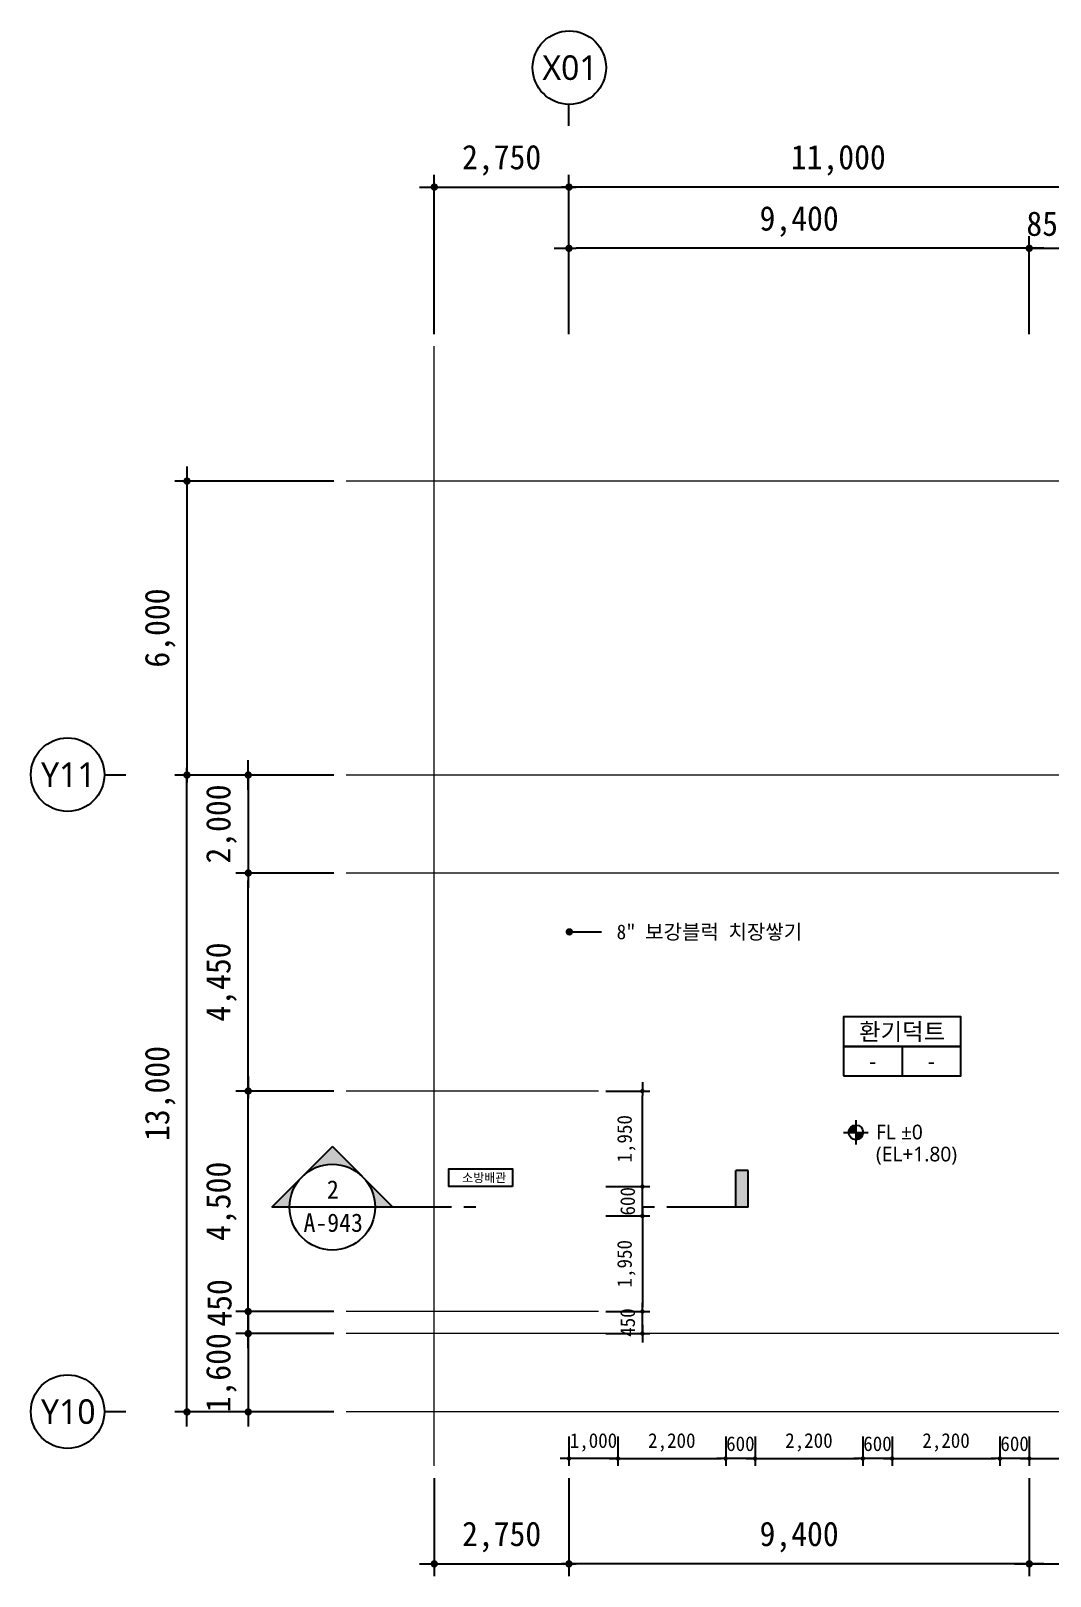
# Model space of a CAD drawing. Header units: inches. Extents: x 224105 to 519834, y 3350 to 70638.
# Drawn here: x 224105 to 244917, y 39100 to 70638 of the extents above; entities that cross this region are included whole.
import ezdxf
from ezdxf.enums import TextEntityAlignment as Align

# ---------------------------------------------------------------- set-up
doc = ezdxf.new("R2010")
doc.units = ezdxf.units.IN
doc.header["$MEASUREMENT"] = 0
doc.linetypes.add('CEN', pattern=[62, 60, -1, 0, -1])
doc.layers.get('0').update_dxf_attribs({"linetype": 'CONTINUOUS'})
for name, color, linetype, lineweight in [('A-AXIS-BUBL', 7, 'CONTINUOUS', 25), ('A-AXIS-LINE', 1, 'CEN', 15), ('A-DIMS', 7, 'CONTINUOUS', 25), ('A-MKXS-LEAD', 7, 'CONTINUOUS', 25), ('A-MKXS-MAK1', 3, 'CONTINUOUS', 25), ('A-MKXS-TEXT2', 7, 'CONTINUOUS', 25), ('A-MKXX-NAME', 3, 'CONTINUOUS', 25), ('A-MKXX-SYMB', 7, 'CONTINUOUS', 25), ('A-XXXX-SYMB', 7, 'CONTINUOUS', 25), ('A-XXXX-TXT2', 3, 'CONTINUOUS', 25)]:
    doc.layers.add(name, color=color, linetype=linetype, lineweight=lineweight)
doc.styles.add('HY울릉도L', font='H2GTRE.TTF')
doc.styles.add('돋움체', font='')
doc.styles.add('맑은고딕', font='malgun.ttf')
doc.styles.get('돋움체').set_extended_font_data('DotumChe')
doc.dimstyles.new('CDIM', dxfattribs={"dimtxt": 2, "dimasz": 0.6, "dimexe": 1, "dimexo": 1, "dimgap": 1, "dimtad": 1, "dimdec": 0, "dimrnd": 0.5, "dimzin": 0, "dimdsep": 32, "dimlunit": 6, "dimtxsty": 'HY울릉도L', "dimblk1": '_CIDOT', "dimblk2": '_CIDOT', "dimsah": 1, "dimcen": 4.5, "dimclrd": 2, "dimclre": 2, "dimclrt": 7, "dimadec": 0, "dimazin": 0, "dimtfac": 1, "dimtdec": 0, "dimtix": 1, "dimtmove": 2, "dimatfit": 1, "dimldrblk": '_CIDOT', "dimfxl": 1, "dimtolj": 1, "dimtzin": 0, "dimlwd": -1, "dimarcsym": 0})

# ---------------------------------------------------------------- blocks, each defined once
blk = doc.blocks.new('_CIDOT')
at = {"color": 0, "linetype": 'ByBlock'}
blk.add_line((2, 0), (-1, 0), dxfattribs=at)
at = {"color": 0, "linetype": 'ByBlock', "const_width": 0.5}
blk.add_lwpolyline([(-0.25, 0, 1), (0.25, 0, 1)], format="xyb", close=True, dxfattribs=at)
blk = doc.blocks.new('*D11')
at = {"layer": 'A-DIMS', "lineweight": -2, "transparency": 16777216}
for p, q in [((235092.2125285924, 41950.03612411079), (235092.2125285924, 41350.03612411075)), ((236092.2125285924, 41950.03612411011), (236092.2125285924, 41350.03612411075))]:
    blk.add_line(p, q, dxfattribs=at)
at = {"layer": 'A-DIMS', "transparency": 16777216}
for p, q in [((235002.2125285924, 41500.03612411075), (234912.2125285924, 41500.03612411075)), ((236092.2125285924, 41500.03612411075), (235092.2125285924, 41500.03612411075)), ((236182.2125285924, 41500.03612411075), (236272.2125285924, 41500.03612411075))]:
    blk.add_line(p, q, dxfattribs=at)
at = {"layer": 'A-DIMS', "transparency": 16777216, "xscale": 90, "yscale": 90, "zscale": 90}
blk.add_blockref('_CIDOT', (235092.2125285924, 41500.03612411075), dxfattribs=at)
at = {"layer": 'A-DIMS', "transparency": 16777216, "xscale": 90, "yscale": 90, "zscale": 90, "rotation": 180}
blk.add_blockref('_CIDOT', (236092.2125285924, 41500.03612411075), dxfattribs=at)
at = {"layer": 'A-DIMS', "color": 3, "transparency": 16777216, "insert": (235592.2125285924, 41828.59804155416), "char_height": 300, "attachment_point": 5, "style": '돋움체'}
blk.add_mtext('\\A1;1,000', dxfattribs=at)
blk = doc.blocks.new('*D12')
at = {"layer": 'A-DIMS', "lineweight": -2, "transparency": 16777216}
for p, q in [((236092.2125285924, 41950.03612411011), (236092.2125285924, 41350.03612411075)), ((238292.2125285924, 41950.03612411057), (238292.2125285924, 41350.03612411075))]:
    blk.add_line(p, q, dxfattribs=at)
at = {"layer": 'A-DIMS', "transparency": 16777216}
blk.add_line((236182.2125285924, 41500.03612411075), (238202.2125285924, 41500.03612411075), dxfattribs=at)
at = {"layer": 'A-DIMS', "transparency": 16777216, "xscale": 90, "yscale": 90, "zscale": 90, "rotation": 180}
blk.add_blockref('_CIDOT', (236092.2125285924, 41500.03612411075), dxfattribs=at)
at = {"layer": 'A-DIMS', "transparency": 16777216, "xscale": 90, "yscale": 90, "zscale": 90}
blk.add_blockref('_CIDOT', (238292.2125285924, 41500.03612411075), dxfattribs=at)
at = {"layer": 'A-DIMS', "color": 3, "transparency": 16777216, "insert": (237192.2125285924, 41828.59804155416), "char_height": 300, "attachment_point": 5, "style": '돋움체'}
blk.add_mtext('\\A1;2,200', dxfattribs=at)
blk = doc.blocks.new('*D13')
at = {"layer": 'A-DIMS', "lineweight": -2, "transparency": 16777216}
for p, q in [((238292.2125285924, 41950.03612411057), (238292.2125285924, 41350.03612411075)), ((238892.2125285924, 41950.03612411005), (238892.2125285924, 41350.03612411075))]:
    blk.add_line(p, q, dxfattribs=at)
at = {"layer": 'A-DIMS', "transparency": 16777216}
for p, q in [((238202.2125285924, 41500.03612411075), (238112.2125285924, 41500.03612411075)), ((238892.2125285924, 41500.03612411075), (238292.2125285924, 41500.03612411075)), ((238982.2125285924, 41500.03612411075), (239072.2125285924, 41500.03612411075))]:
    blk.add_line(p, q, dxfattribs=at)
at = {"layer": 'A-DIMS', "transparency": 16777216, "xscale": 90, "yscale": 90, "zscale": 90}
blk.add_blockref('_CIDOT', (238292.2125285924, 41500.03612411075), dxfattribs=at)
at = {"layer": 'A-DIMS', "transparency": 16777216, "xscale": 90, "yscale": 90, "zscale": 90, "rotation": 180}
blk.add_blockref('_CIDOT', (238892.2125285924, 41500.03612411075), dxfattribs=at)
at = {"layer": 'A-DIMS', "color": 3, "transparency": 16777216, "insert": (238592.2125285924, 41800.23585779916), "char_height": 300, "attachment_point": 5, "style": '돋움체'}
blk.add_mtext('\\A1;600', dxfattribs=at)
blk = doc.blocks.new('*D20')
at = {"layer": 'A-DIMS', "lineweight": -2, "transparency": 16777216}
for p, q in [((235842.2125285925, 46450.03612410766), (236742.2125285925, 46450.03612410766)), ((235842.2125285924, 44500.03612411673), (236742.2125285925, 44500.03612411673))]:
    blk.add_line(p, q, dxfattribs=at)
at = {"layer": 'A-DIMS', "transparency": 16777216}
blk.add_line((236592.2125285925, 46360.03612410766), (236592.2125285925, 44590.03612411673), dxfattribs=at)
at = {"layer": 'A-DIMS', "transparency": 16777216, "xscale": 90, "yscale": 90, "zscale": 90}
for p, rotation in [((236592.2125285925, 46450.03612410766), 90), ((236592.2125285925, 44500.03612411673), 270)]:
    blk.add_blockref('_CIDOT', p, dxfattribs=dict(at, rotation=rotation))
at = {"layer": 'A-DIMS', "color": 3, "transparency": 16777216, "insert": (236263.6506111491, 45475.03612411223), "char_height": 300, "attachment_point": 5, "rotation": 90, "style": '돋움체'}
blk.add_mtext('\\A1;1,950', dxfattribs=at)
blk = doc.blocks.new('*D21')
at = {"layer": 'A-DIMS', "lineweight": -2, "transparency": 16777216}
for p, q in [((235842.2125285925, 47050.03612410766), (236742.2125285925, 47050.03612410766)), ((235842.2125285925, 46450.03612410766), (236742.2125285925, 46450.03612410766))]:
    blk.add_line(p, q, dxfattribs=at)
at = {"layer": 'A-DIMS', "transparency": 16777216}
for p, q in [((236592.2125285925, 47140.03612410766), (236592.2125285925, 47230.03612410766)), ((236592.2125285925, 46450.03612410766), (236592.2125285925, 47050.03612410766)), ((236592.2125285925, 46360.03612410766), (236592.2125285925, 46270.03612410766))]:
    blk.add_line(p, q, dxfattribs=at)
at = {"layer": 'A-DIMS', "transparency": 16777216, "xscale": 90, "yscale": 90, "zscale": 90}
for p, rotation in [((236592.2125285925, 47050.03612410766), 270), ((236592.2125285925, 46450.03612410766), 90)]:
    blk.add_blockref('_CIDOT', p, dxfattribs=dict(at, rotation=rotation))
at = {"layer": 'A-DIMS', "color": 3, "transparency": 16777216, "insert": (236292.0127949041, 46750.0361241077), "char_height": 300, "attachment_point": 5, "rotation": 90, "style": '돋움체'}
blk.add_mtext('\\A1;600', dxfattribs=at)
blk = doc.blocks.new('*D23')
at = {"layer": 'A-DIMS', "lineweight": -2, "transparency": 16777216}
for p, q in [((235842.212528592, 49000.03612411067), (236742.2125285925, 49000.03612411067)), ((235842.212528592, 47050.03612410766), (236742.2125285925, 47050.03612410766))]:
    blk.add_line(p, q, dxfattribs=at)
at = {"layer": 'A-DIMS', "transparency": 16777216}
blk.add_line((236592.2125285925, 47140.03612410766), (236592.2125285925, 48910.03612411067), dxfattribs=at)
at = {"layer": 'A-DIMS', "transparency": 16777216, "xscale": 90, "yscale": 90, "zscale": 90}
for p, rotation in [((236592.2125285925, 49000.03612411067), 90), ((236592.2125285925, 47050.03612410766), 270)]:
    blk.add_blockref('_CIDOT', p, dxfattribs=dict(at, rotation=rotation))
at = {"layer": 'A-DIMS', "color": 3, "transparency": 16777216, "insert": (236263.6506111491, 48025.0361241092), "char_height": 300, "attachment_point": 5, "rotation": 90, "style": '돋움체'}
blk.add_mtext('\\A1;1,950', dxfattribs=at)
blk = doc.blocks.new('*D24')
at = {"layer": 'A-DIMS', "lineweight": -2, "transparency": 16777216}
for p, q in [((235842.2125285924, 44500.03612411673), (236742.2125285925, 44500.03612411673)), ((235842.2125285924, 44050.03612411008), (236742.2125285925, 44050.03612411008))]:
    blk.add_line(p, q, dxfattribs=at)
at = {"layer": 'A-DIMS', "transparency": 16777216}
for p, q in [((236592.2125285925, 44590.03612411673), (236592.2125285925, 44680.03612411673)), ((236592.2125285925, 44050.03612411008), (236592.2125285925, 44500.03612411673)), ((236592.2125285925, 43960.03612411008), (236592.2125285925, 43870.03612411008))]:
    blk.add_line(p, q, dxfattribs=at)
at = {"layer": 'A-DIMS', "transparency": 16777216, "xscale": 90, "yscale": 90, "zscale": 90}
for p, rotation in [((236592.2125285925, 44500.03612411673), 270), ((236592.2125285925, 44050.03612411008), 90)]:
    blk.add_blockref('_CIDOT', p, dxfattribs=dict(at, rotation=rotation))
at = {"layer": 'A-DIMS', "color": 3, "transparency": 16777216, "insert": (236292.0127949041, 44275.03612411344), "char_height": 300, "attachment_point": 5, "rotation": 90, "style": '돋움체'}
blk.add_mtext('\\A1;450', dxfattribs=at)
blk = doc.blocks.new('*D25')
at = {"layer": 'A-DIMS', "lineweight": -2, "transparency": 16777216}
for p, q in [((235092.2125285924, 64450.03612411051), (235092.2125285924, 67700.03612411053)), ((246092.2125285924, 64450.03612411045), (246092.2125285924, 67700.03612411053))]:
    blk.add_line(p, q, dxfattribs=at)
at = {"layer": 'A-DIMS', "transparency": 16777216}
blk.add_line((245942.2125285924, 67450.03612411053), (235242.2125285924, 67450.03612411053), dxfattribs=at)
at = {"layer": 'A-DIMS', "transparency": 16777216, "xscale": 150, "yscale": 150, "zscale": 150, "rotation": 180}
blk.add_blockref('_CIDOT', (235092.2125285924, 67450.03612411053), dxfattribs=at)
at = {"layer": 'A-DIMS', "transparency": 16777216, "xscale": 150, "yscale": 150, "zscale": 150}
blk.add_blockref('_CIDOT', (246092.2125285924, 67450.03612411053), dxfattribs=at)
at = {"layer": 'A-DIMS', "color": 3, "transparency": 16777216, "insert": (240592.2125285924, 67997.63931984954), "char_height": 500, "attachment_point": 5, "style": '돋움체'}
blk.add_mtext('\\A1;11,000', dxfattribs=at)
blk = doc.blocks.new('*D28')
at = {"layer": 'A-DIMS', "lineweight": -2, "transparency": 16777216}
for p, q in [((230292.2125285924, 55450.03612411067), (227042.2125285924, 55450.03612411067)), ((230292.2125285924, 42450.03612411008), (227042.2125285924, 42450.03612411008))]:
    blk.add_line(p, q, dxfattribs=at)
at = {"layer": 'A-DIMS', "transparency": 16777216}
blk.add_line((227292.2125285924, 42600.03612411008), (227292.2125285924, 55300.03612411067), dxfattribs=at)
at = {"layer": 'A-DIMS', "transparency": 16777216, "xscale": 150, "yscale": 150, "zscale": 150}
for p, rotation in [((227292.2125285924, 55450.03612411067), 90), ((227292.2125285924, 42450.03612411008), 270)]:
    blk.add_blockref('_CIDOT', p, dxfattribs=dict(at, rotation=rotation))
at = {"layer": 'A-DIMS', "color": 3, "transparency": 16777216, "insert": (226744.6093328534, 48950.03612411041), "char_height": 500, "attachment_point": 5, "rotation": 90, "style": '돋움체'}
blk.add_mtext('\\A1;13,000', dxfattribs=at)
blk = doc.blocks.new('*D29')
at = {"layer": 'A-DIMS', "lineweight": -2, "transparency": 16777216}
for p, q in [((230292.2125285924, 61450.03612411087), (227042.2125285924, 61450.03612411087)), ((230292.2125285924, 55450.03612411067), (227042.2125285924, 55450.03612411067))]:
    blk.add_line(p, q, dxfattribs=at)
at = {"layer": 'A-DIMS', "transparency": 16777216}
blk.add_line((227292.2125285924, 61300.03612411087), (227292.2125285924, 55600.03612411067), dxfattribs=at)
at = {"layer": 'A-DIMS', "transparency": 16777216, "xscale": 150, "yscale": 150, "zscale": 150}
for p, rotation in [((227292.2125285924, 61450.03612411087), 90), ((227292.2125285924, 55450.03612411067), 270)]:
    blk.add_blockref('_CIDOT', p, dxfattribs=dict(at, rotation=rotation))
at = {"layer": 'A-DIMS', "color": 3, "transparency": 16777216, "insert": (226744.6093328534, 58450.0361241108), "char_height": 500, "attachment_point": 5, "rotation": 90, "style": '돋움체'}
blk.add_mtext('\\A1;6,000', dxfattribs=at)
blk = doc.blocks.new('*D30')
at = {"layer": 'A-DIMS', "transparency": 16777216}
for p, q in [((228542.2125285924, 44200.03612411008), (228542.2125285924, 44350.03612411008)), ((228542.2125285924, 44050.03612411008), (228542.2125285924, 42450.03612411008)), ((228542.2125285924, 42300.03612411008), (228542.2125285924, 42150.03612411008))]:
    blk.add_line(p, q, dxfattribs=at)
at = {"layer": 'A-DIMS', "lineweight": -2, "transparency": 16777216}
for p, q in [((230292.2125285924, 44050.03612411008), (228292.2125285924, 44050.03612411008)), ((230292.2125285924, 42450.03612411008), (228292.2125285924, 42450.03612411008))]:
    blk.add_line(p, q, dxfattribs=at)
at = {"layer": 'A-DIMS', "transparency": 16777216, "xscale": 150, "yscale": 150, "zscale": 150}
for p, rotation in [((228542.2125285924, 44050.03612411008), 270), ((228542.2125285924, 42450.03612411008), 90)]:
    blk.add_blockref('_CIDOT', p, dxfattribs=dict(at, rotation=rotation))
at = {"layer": 'A-DIMS', "color": 3, "transparency": 16777216, "insert": (227994.6093328534, 43250.03612411012), "char_height": 500, "attachment_point": 5, "rotation": 90, "style": '돋움체'}
blk.add_mtext('\\A1;1,600', dxfattribs=at)
blk = doc.blocks.new('*D35')
at = {"layer": 'A-DIMS', "lineweight": -2, "transparency": 16777216}
for p, q in [((235092.2125285924, 41100.03612411041), (235092.2125285924, 39100.03612411042)), ((244492.2125285924, 41100.03612411041), (244492.2125285924, 39100.03612411042))]:
    blk.add_line(p, q, dxfattribs=at)
at = {"layer": 'A-DIMS', "transparency": 16777216}
blk.add_line((244342.2125285924, 39350.03612411042), (235242.2125285924, 39350.03612411042), dxfattribs=at)
at = {"layer": 'A-DIMS', "transparency": 16777216, "xscale": 150, "yscale": 150, "zscale": 150, "rotation": 180}
blk.add_blockref('_CIDOT', (235092.2125285924, 39350.03612411042), dxfattribs=at)
at = {"layer": 'A-DIMS', "transparency": 16777216, "xscale": 150, "yscale": 150, "zscale": 150}
blk.add_blockref('_CIDOT', (244492.2125285924, 39350.03612411042), dxfattribs=at)
at = {"layer": 'A-DIMS', "color": 3, "transparency": 16777216, "insert": (239792.2125285924, 39897.63931984943), "char_height": 500, "attachment_point": 5, "style": '돋움체'}
blk.add_mtext('\\A1;9,400', dxfattribs=at)
blk = doc.blocks.new('*D36')
at = {"layer": 'A-DIMS', "lineweight": -2, "transparency": 16777216}
for p, q in [((244492.2125285924, 41100.03612411041), (244492.2125285924, 39100.03612411042)), ((248642.2125285924, 41100.03612411041), (248642.2125285924, 39100.03612411042))]:
    blk.add_line(p, q, dxfattribs=at)
at = {"layer": 'A-DIMS', "transparency": 16777216}
blk.add_line((244642.2125285924, 39350.03612411042), (248492.2125285924, 39350.03612411042), dxfattribs=at)
at = {"layer": 'A-DIMS', "transparency": 16777216, "xscale": 150, "yscale": 150, "zscale": 150, "rotation": 180}
blk.add_blockref('_CIDOT', (244492.2125285924, 39350.03612411042), dxfattribs=at)
at = {"layer": 'A-DIMS', "transparency": 16777216, "xscale": 150, "yscale": 150, "zscale": 150}
blk.add_blockref('_CIDOT', (248642.2125285924, 39350.03612411042), dxfattribs=at)
at = {"layer": 'A-DIMS', "color": 3, "transparency": 16777216, "insert": (246567.2125285924, 39897.63931984943), "char_height": 500, "attachment_point": 5, "style": '돋움체'}
blk.add_mtext('\\A1;4,150', dxfattribs=at)
blk = doc.blocks.new('*D38')
at = {"layer": 'A-DIMS', "lineweight": -2, "transparency": 16777216}
for p, q in [((232342.2125285695, 41100.03612411041), (232342.2125285695, 39100.03612411042)), ((235092.2125285924, 41100.03612411041), (235092.2125285924, 39100.03612411042))]:
    blk.add_line(p, q, dxfattribs=at)
at = {"layer": 'A-DIMS', "transparency": 16777216}
blk.add_line((232492.2125285695, 39350.03612411042), (234942.2125285924, 39350.03612411042), dxfattribs=at)
at = {"layer": 'A-DIMS', "transparency": 16777216, "xscale": 150, "yscale": 150, "zscale": 150, "rotation": 180}
blk.add_blockref('_CIDOT', (232342.2125285695, 39350.03612411042), dxfattribs=at)
at = {"layer": 'A-DIMS', "transparency": 16777216, "xscale": 150, "yscale": 150, "zscale": 150}
blk.add_blockref('_CIDOT', (235092.2125285924, 39350.03612411042), dxfattribs=at)
at = {"layer": 'A-DIMS', "color": 3, "transparency": 16777216, "insert": (233717.2125285809, 39897.63931984943), "char_height": 500, "attachment_point": 5, "style": '돋움체'}
blk.add_mtext('\\A1;2,750', dxfattribs=at)
blk = doc.blocks.new('*D39')
at = {"layer": 'A-DIMS', "transparency": 16777216}
for p, q in [((228542.2125285924, 44650.03612411673), (228542.2125285924, 44800.03612411673)), ((228542.2125285924, 44500.03612411673), (228542.2125285924, 44050.03612411008)), ((228542.2125285924, 43900.03612411008), (228542.2125285924, 43750.03612411008))]:
    blk.add_line(p, q, dxfattribs=at)
at = {"layer": 'A-DIMS', "lineweight": -2, "transparency": 16777216}
for p, q in [((230292.2125285924, 44500.03612411673), (228292.2125285924, 44500.03612411673)), ((230292.2125285924, 44050.03612411008), (228292.2125285924, 44050.03612411008))]:
    blk.add_line(p, q, dxfattribs=at)
at = {"layer": 'A-DIMS', "transparency": 16777216, "xscale": 150, "yscale": 150, "zscale": 150}
for p, rotation in [((228542.2125285924, 44500.03612411673), 270), ((228542.2125285924, 44050.03612411008), 90)]:
    blk.add_blockref('_CIDOT', p, dxfattribs=dict(at, rotation=rotation))
at = {"layer": 'A-DIMS', "color": 3, "transparency": 16777216, "insert": (227955.3275459104, 44675.03612411344), "char_height": 500, "attachment_point": 5, "rotation": 90, "style": '돋움체'}
blk.add_mtext('\\A1;450', dxfattribs=at)
blk = doc.blocks.new('*D40')
at = {"layer": 'A-DIMS', "lineweight": -2, "transparency": 16777216}
for p, q in [((230292.2125285924, 53450.03612411067), (228292.2125285924, 53450.03612411067)), ((230292.2125285924, 49000.03612411067), (228292.2125285924, 49000.03612411067))]:
    blk.add_line(p, q, dxfattribs=at)
at = {"layer": 'A-DIMS', "transparency": 16777216}
blk.add_line((228542.2125285924, 49150.03612411067), (228542.2125285924, 53300.03612411067), dxfattribs=at)
at = {"layer": 'A-DIMS', "transparency": 16777216, "xscale": 150, "yscale": 150, "zscale": 150}
for p, rotation in [((228542.2125285924, 53450.03612411067), 90), ((228542.2125285924, 49000.03612411067), 270)]:
    blk.add_blockref('_CIDOT', p, dxfattribs=dict(at, rotation=rotation))
at = {"layer": 'A-DIMS', "color": 3, "transparency": 16777216, "insert": (227994.6093328534, 51225.03612411071), "char_height": 500, "attachment_point": 5, "rotation": 90, "style": '돋움체'}
blk.add_mtext('\\A1;4,450', dxfattribs=at)
blk = doc.blocks.new('*D41')
at = {"layer": 'A-DIMS', "lineweight": -2, "transparency": 16777216}
for p, q in [((232342.2125285695, 64450.03612411051), (232342.2125285695, 67700.03612411053)), ((235092.2125285924, 64450.03612411051), (235092.2125285924, 67700.03612411053))]:
    blk.add_line(p, q, dxfattribs=at)
at = {"layer": 'A-DIMS', "transparency": 16777216}
blk.add_line((232492.2125285695, 67450.03612411053), (234942.2125285924, 67450.03612411053), dxfattribs=at)
at = {"layer": 'A-DIMS', "transparency": 16777216, "xscale": 150, "yscale": 150, "zscale": 150, "rotation": 180}
blk.add_blockref('_CIDOT', (232342.2125285695, 67450.03612411053), dxfattribs=at)
at = {"layer": 'A-DIMS', "transparency": 16777216, "xscale": 150, "yscale": 150, "zscale": 150}
blk.add_blockref('_CIDOT', (235092.2125285924, 67450.03612411053), dxfattribs=at)
at = {"layer": 'A-DIMS', "color": 3, "transparency": 16777216, "insert": (233717.2125285809, 67997.63931984954), "char_height": 500, "attachment_point": 5, "style": '돋움체'}
blk.add_mtext('\\A1;2,750', dxfattribs=at)
blk = doc.blocks.new('*D42')
at = {"layer": 'A-DIMS', "lineweight": -2, "transparency": 16777216}
for p, q in [((235092.2125285924, 64450.03612411051), (235092.2125285924, 66450.03612411054)), ((244492.2125285924, 64450.0361241105), (244492.2125285924, 66450.03612411054))]:
    blk.add_line(p, q, dxfattribs=at)
at = {"layer": 'A-DIMS', "transparency": 16777216}
blk.add_line((244342.2125285924, 66200.03612411054), (235242.2125285924, 66200.03612411054), dxfattribs=at)
at = {"layer": 'A-DIMS', "transparency": 16777216, "xscale": 150, "yscale": 150, "zscale": 150, "rotation": 180}
blk.add_blockref('_CIDOT', (235092.2125285924, 66200.03612411054), dxfattribs=at)
at = {"layer": 'A-DIMS', "transparency": 16777216, "xscale": 150, "yscale": 150, "zscale": 150}
blk.add_blockref('_CIDOT', (244492.2125285924, 66200.03612411054), dxfattribs=at)
at = {"layer": 'A-DIMS', "color": 3, "transparency": 16777216, "insert": (239792.2125285924, 66747.63931984955), "char_height": 500, "attachment_point": 5, "style": '돋움체'}
blk.add_mtext('\\A1;9,400', dxfattribs=at)
blk = doc.blocks.new('*D43')
at = {"layer": 'A-DIMS', "lineweight": -2, "transparency": 16777216}
for p, q in [((244492.2125285924, 64450.0361241105), (244492.2125285924, 66450.03612411054)), ((245342.2125285924, 64450.03612411045), (245342.2125285924, 66450.03612411054))]:
    blk.add_line(p, q, dxfattribs=at)
at = {"layer": 'A-DIMS', "transparency": 16777216}
for p, q in [((244342.2125285924, 66200.03612411054), (244192.2125285924, 66200.03612411054)), ((244492.2125285924, 66200.03612411054), (245342.2125285924, 66200.03612411054)), ((245492.2125285924, 66200.03612411054), (245642.2125285924, 66200.03612411054))]:
    blk.add_line(p, q, dxfattribs=at)
at = {"layer": 'A-DIMS', "transparency": 16777216, "xscale": 150, "yscale": 150, "zscale": 150}
blk.add_blockref('_CIDOT', (244492.2125285924, 66200.03612411054), dxfattribs=at)
at = {"layer": 'A-DIMS', "transparency": 16777216, "xscale": 150, "yscale": 150, "zscale": 150, "rotation": 180}
blk.add_blockref('_CIDOT', (245342.2125285924, 66200.03612411054), dxfattribs=at)
at = {"layer": 'A-DIMS', "color": 3, "transparency": 16777216, "insert": (244917.2125285924, 66700.36901359123), "char_height": 500, "attachment_point": 5, "style": '돋움체'}
blk.add_mtext('\\A1;850', dxfattribs=at)
blk = doc.blocks.new('*D74')
at = {"layer": 'A-DIMS', "lineweight": -2, "transparency": 16777216}
for p, q in [((230292.2125285924, 49000.03612411067), (228292.2125285924, 49000.03612411067)), ((230292.2125285924, 44500.03612411673), (228292.2125285924, 44500.03612411673))]:
    blk.add_line(p, q, dxfattribs=at)
at = {"layer": 'A-DIMS', "transparency": 16777216}
blk.add_line((228542.2125285924, 44650.03612411673), (228542.2125285924, 48850.03612411067), dxfattribs=at)
at = {"layer": 'A-DIMS', "transparency": 16777216, "xscale": 150, "yscale": 150, "zscale": 150}
for p, rotation in [((228542.2125285924, 49000.03612411067), 90), ((228542.2125285924, 44500.03612411673), 270)]:
    blk.add_blockref('_CIDOT', p, dxfattribs=dict(at, rotation=rotation))
at = {"layer": 'A-DIMS', "color": 3, "transparency": 16777216, "insert": (227994.6093328534, 46750.03612411374), "char_height": 500, "attachment_point": 5, "rotation": 90, "style": '돋움체'}
blk.add_mtext('\\A1;4,500', dxfattribs=at)
blk = doc.blocks.new('*D77')
at = {"layer": 'A-DIMS', "transparency": 16777216}
for p, q in [((228542.2125285924, 55600.03612411067), (228542.2125285924, 55750.03612411067)), ((228542.2125285924, 55450.03612411067), (228542.2125285924, 53450.03612411067)), ((228542.2125285924, 53300.03612411067), (228542.2125285924, 53150.03612411067))]:
    blk.add_line(p, q, dxfattribs=at)
at = {"layer": 'A-DIMS', "lineweight": -2, "transparency": 16777216}
for p, q in [((230292.2125285924, 55450.03612411067), (228292.2125285924, 55450.03612411067)), ((230292.2125285924, 53450.03612411067), (228292.2125285924, 53450.03612411067))]:
    blk.add_line(p, q, dxfattribs=at)
at = {"layer": 'A-DIMS', "transparency": 16777216, "xscale": 150, "yscale": 150, "zscale": 150}
for p, rotation in [((228542.2125285924, 55450.03612411067), 270), ((228542.2125285924, 53450.03612411067), 90)]:
    blk.add_blockref('_CIDOT', p, dxfattribs=dict(at, rotation=rotation))
at = {"layer": 'A-DIMS', "color": 3, "transparency": 16777216, "insert": (227994.6093328534, 54450.03612411071), "char_height": 500, "attachment_point": 5, "rotation": 90, "style": '돋움체'}
blk.add_mtext('\\A1;2,000', dxfattribs=at)
blk = doc.blocks.new('*D155')
at = {"layer": 'A-DIMS', "lineweight": -2, "transparency": 16777216}
for p, q in [((238892.2125285924, 41950.03612410945), (238892.2125285924, 41350.03612411009)), ((241092.2125285924, 41950.03612410992), (241092.2125285924, 41350.03612411009))]:
    blk.add_line(p, q, dxfattribs=at)
at = {"layer": 'A-DIMS', "transparency": 16777216}
blk.add_line((238982.2125285924, 41500.03612411009), (241002.2125285924, 41500.03612411009), dxfattribs=at)
at = {"layer": 'A-DIMS', "transparency": 16777216, "xscale": 90, "yscale": 90, "zscale": 90, "rotation": 180}
blk.add_blockref('_CIDOT', (238892.2125285924, 41500.03612411009), dxfattribs=at)
at = {"layer": 'A-DIMS', "transparency": 16777216, "xscale": 90, "yscale": 90, "zscale": 90}
blk.add_blockref('_CIDOT', (241092.2125285924, 41500.03612411009), dxfattribs=at)
at = {"layer": 'A-DIMS', "color": 3, "transparency": 16777216, "insert": (239992.2125285924, 41828.5980415535), "char_height": 300, "attachment_point": 5, "style": '돋움체'}
blk.add_mtext('\\A1;2,200', dxfattribs=at)
blk = doc.blocks.new('*D156')
at = {"layer": 'A-DIMS', "lineweight": -2, "transparency": 16777216}
for p, q in [((241092.2125285924, 41950.03612410992), (241092.2125285924, 41350.03612411009)), ((241692.2125285924, 41950.03612410939), (241692.2125285924, 41350.03612411009))]:
    blk.add_line(p, q, dxfattribs=at)
at = {"layer": 'A-DIMS', "transparency": 16777216}
for p, q in [((241002.2125285924, 41500.03612411009), (240912.2125285924, 41500.03612411009)), ((241692.2125285924, 41500.03612411009), (241092.2125285924, 41500.03612411009)), ((241782.2125285924, 41500.03612411009), (241872.2125285924, 41500.03612411009))]:
    blk.add_line(p, q, dxfattribs=at)
at = {"layer": 'A-DIMS', "transparency": 16777216, "xscale": 90, "yscale": 90, "zscale": 90}
blk.add_blockref('_CIDOT', (241092.2125285924, 41500.03612411009), dxfattribs=at)
at = {"layer": 'A-DIMS', "transparency": 16777216, "xscale": 90, "yscale": 90, "zscale": 90, "rotation": 180}
blk.add_blockref('_CIDOT', (241692.2125285924, 41500.03612411009), dxfattribs=at)
at = {"layer": 'A-DIMS', "color": 3, "transparency": 16777216, "insert": (241392.2125285924, 41800.23585779851), "char_height": 300, "attachment_point": 5, "style": '돋움체'}
blk.add_mtext('\\A1;600', dxfattribs=at)
blk = doc.blocks.new('*D157')
at = {"layer": 'A-DIMS', "lineweight": -2, "transparency": 16777216}
for p, q in [((241692.2125285924, 41950.03612411011), (241692.2125285924, 41350.03612411075)), ((243892.2125285924, 41950.03612411057), (243892.2125285924, 41350.03612411075))]:
    blk.add_line(p, q, dxfattribs=at)
at = {"layer": 'A-DIMS', "transparency": 16777216}
blk.add_line((241782.2125285924, 41500.03612411075), (243802.2125285924, 41500.03612411075), dxfattribs=at)
at = {"layer": 'A-DIMS', "transparency": 16777216, "xscale": 90, "yscale": 90, "zscale": 90, "rotation": 180}
blk.add_blockref('_CIDOT', (241692.2125285924, 41500.03612411075), dxfattribs=at)
at = {"layer": 'A-DIMS', "transparency": 16777216, "xscale": 90, "yscale": 90, "zscale": 90}
blk.add_blockref('_CIDOT', (243892.2125285924, 41500.03612411075), dxfattribs=at)
at = {"layer": 'A-DIMS', "color": 3, "transparency": 16777216, "insert": (242792.2125285924, 41828.59804155416), "char_height": 300, "attachment_point": 5, "style": '돋움체'}
blk.add_mtext('\\A1;2,200', dxfattribs=at)
blk = doc.blocks.new('*D158')
at = {"layer": 'A-DIMS', "lineweight": -2, "transparency": 16777216}
for p, q in [((243892.2125285924, 41950.03612411057), (243892.2125285924, 41350.03612411075)), ((244492.2125285924, 41950.03612411005), (244492.2125285924, 41350.03612411075))]:
    blk.add_line(p, q, dxfattribs=at)
at = {"layer": 'A-DIMS', "transparency": 16777216}
for p, q in [((243802.2125285924, 41500.03612411075), (243712.2125285924, 41500.03612411075)), ((244492.2125285924, 41500.03612411075), (243892.2125285924, 41500.03612411075)), ((244582.2125285924, 41500.03612411075), (244672.2125285924, 41500.03612411075))]:
    blk.add_line(p, q, dxfattribs=at)
at = {"layer": 'A-DIMS', "transparency": 16777216, "xscale": 90, "yscale": 90, "zscale": 90}
blk.add_blockref('_CIDOT', (243892.2125285924, 41500.03612411075), dxfattribs=at)
at = {"layer": 'A-DIMS', "transparency": 16777216, "xscale": 90, "yscale": 90, "zscale": 90, "rotation": 180}
blk.add_blockref('_CIDOT', (244492.2125285924, 41500.03612411075), dxfattribs=at)
at = {"layer": 'A-DIMS', "color": 3, "transparency": 16777216, "insert": (244192.2125285924, 41800.23585779916), "char_height": 300, "attachment_point": 5, "style": '돋움체'}
blk.add_mtext('\\A1;600', dxfattribs=at)
blk = doc.blocks.new('*D159')
at = {"layer": 'A-DIMS', "lineweight": -2, "transparency": 16777216}
for p, q in [((244492.2125285924, 41950.03612411011), (244492.2125285924, 41350.03612411075)), ((246692.2125285924, 41950.03612411057), (246692.2125285924, 41350.03612411075))]:
    blk.add_line(p, q, dxfattribs=at)
at = {"layer": 'A-DIMS', "transparency": 16777216}
blk.add_line((244582.2125285924, 41500.03612411075), (246602.2125285924, 41500.03612411075), dxfattribs=at)
at = {"layer": 'A-DIMS', "transparency": 16777216, "xscale": 90, "yscale": 90, "zscale": 90, "rotation": 180}
blk.add_blockref('_CIDOT', (244492.2125285924, 41500.03612411075), dxfattribs=at)
at = {"layer": 'A-DIMS', "transparency": 16777216, "xscale": 90, "yscale": 90, "zscale": 90}
blk.add_blockref('_CIDOT', (246692.2125285924, 41500.03612411075), dxfattribs=at)
at = {"layer": 'A-DIMS', "color": 3, "transparency": 16777216, "insert": (245592.2125285924, 41828.59804155416), "char_height": 300, "attachment_point": 5, "style": '돋움체'}
blk.add_mtext('\\A1;2,200', dxfattribs=at)

msp = doc.modelspace()

# ---------------------------------------------------------------- hatches: boundary and pattern name
at = {"layer": 'A-MKXS-MAK1'}
h = msp.add_hatch(color=256, dxfattribs=at)
h.paths.add_polyline_path([(230260.3594200271, 47867.47300586884), (230879.0778608612, 47248.75456498825, 0.414213562373194), (229641.6409791466, 47248.75456498825)])
h.paths.add_polyline_path([(230879.0778608612, 47248.75456498825), (231497.796301694, 46630.03612410766), (231135.3594303238, 46630.03612410766, 0.1989123673798277)])
h.paths.add_polyline_path([(229641.6409791466, 47248.75456498825, 0.1989123673796585), (229385.359409684, 46630.03612410766), (229022.9225382672, 46630.03612410766)])
msp.add_hatch(color=256, dxfattribs=at).paths.add_polyline_path([(238499.6913254797, 47380.03613297408), (238749.6913284344, 47380.03613297408), (238749.6913284344, 46630.03612410766), (238499.6913254797, 46630.03612410766)])
at = {"layer": 'A-XXXX-SYMB'}
h = msp.add_hatch(color=256, dxfattribs=at)
h.paths.add_polyline_path([(240950.9944992303, 48306.89912473354, 0.4142135623730951), (240800.9944977302, 48156.89912323347), (240950.9944992303, 48156.89912323347)])
h.paths.add_polyline_path([(241100.9945007675, 48156.89912323347), (240950.9944992303, 48156.89912323347), (240950.9944992303, 48006.89912173352, 0.4142135623730951)])

# ---------------------------------------------------------------- linework, layer by layer
at = {"layer": 'A-AXIS-BUBL', "ltscale": 0.2}
for p, q in [((235092.2125285924, 68700.03612411053), (235092.2125285924, 69137.57214338168)), ((226042.2125285924, 55450.03612411071), (225604.6765093213, 55450.03612411071)), ((226042.2125285924, 42450.03612411008), (225604.6765093213, 42450.03612411008))]:
    msp.add_line(p, q, dxfattribs=at)
for centre in [(235099.5624299398, 69887.5361359855), (224854.7125167174, 55457.38602545816), (224854.7125167174, 42457.38602545755)]:
    msp.add_circle(centre, 750.000007500077, dxfattribs=at)
at = {"layer": 'A-AXIS-LINE'}
for p, q in [((232342.2125285695, 41350.03612411041), (232342.2125285695, 64200.03612411053)), ((265992.2125285924, 61450.03612411087), (230542.2125285924, 61450.03612411087)), ((265992.2125285924, 55450.03612411067), (230542.2125285924, 55450.03612411067)), ((265992.2125285924, 53450.03612411067), (230542.2125285924, 53450.03612411067)), ((235692.2125285924, 49000.03612411067), (230542.2125285924, 49000.03612411067)), ((235692.2125285924, 44500.03612411673), (230542.2125285924, 44500.03612411673)), ((265992.2125285924, 44050.03612411008), (230542.2125285924, 44050.03612411008)), ((265992.2125285924, 42450.03612411008), (230542.2125285924, 42450.03612411008))]:
    msp.add_line(p, q, dxfattribs=at)
at = {"layer": 'A-MKXS-LEAD'}
msp.add_line((235099.9900387223, 52249.46609249667), (235754.439303202, 52249.46609249667), dxfattribs=at)
at = {"layer": 'A-MKXS-LEAD', "const_width": 75.00000075001861}
msp.add_lwpolyline([(235062.4900383475, 52249.46609249667, -1), (235137.4900390974, 52249.46609249667, -1)], format="xyb", close=True, dxfattribs=at)
at = {"layer": 'A-MKXS-MAK1'}
for p, q in [((229022.9225382672, 46630.03612410766), (230260.3594200271, 47867.47300586884)), ((231497.796301694, 46630.03612410766), (230260.3594200271, 47867.47300586884)), ((238749.6913284344, 47380.03613297408), (238499.6913254797, 47380.03613297408)), ((238499.6913254797, 46630.03612410766), (238499.6913254797, 47380.03613297408)), ((238749.6913284344, 46630.03612410766), (238749.6913284344, 47380.03613297408)), ((229385.3594096837, 46630.03612410766), (229022.9225382672, 46630.03612410766)), ((231135.3594303706, 46630.03612410766), (229385.3594096836, 46630.03612410766)), ((232692.2125285695, 46630.03612410766), (231135.3594303706, 46630.03612410766)), ((233192.2125344801, 46630.03612410766), (232942.2125315254, 46630.03612410766)), ((236842.2125315483, 46630.03612410766), (236592.2125285925, 46630.03612410766)), ((238749.6913284344, 46630.03612410766), (237092.2125345496, 46630.03612410766))]:
    msp.add_line(p, q, dxfattribs=at)
msp.add_circle((230260.3594200271, 46630.03612410766), 875.0000103434827, dxfattribs=at)
at = {"layer": 'A-MKXX-SYMB'}
msp.add_line((241895.9958202548, 49911.51612625086), (241895.9958202548, 49311.5161201392), dxfattribs=at)
for points in [[(240695.9958152585, 49911.51612625086), (243095.9958392582, 49911.51612625086), (243095.9958392582, 50511.51613239983), (240695.9958152585, 50511.51613239983)], [(240695.9958152585, 49311.5161201392), (243095.9958392582, 49311.5161201392), (243095.9958392582, 49911.51612625086), (240695.9958152585, 49911.51612625086)], [(233942.21252859, 47050.03612410766), (232642.2125285695, 47050.03612410766), (232642.2125285695, 47410.03612779704), (233942.21252859, 47410.03612779704)]]:
    msp.add_lwpolyline(points, close=True, dxfattribs=at)
at = {"layer": 'A-XXXX-SYMB'}
for p, q in [((240950.9944992303, 48406.89912573349), (240950.9944992303, 47906.89912073351)), ((240700.9944967302, 48156.89912323347), (241200.9945017675, 48156.89912323347))]:
    msp.add_line(p, q, dxfattribs=at)
msp.add_circle((240950.9944992303, 48156.89912323347), 150.0000015000372, dxfattribs=at)

# ---------------------------------------------------------------- texts
at = {"layer": 'A-MKXS-TEXT2', "style": '돋움체'}
for s, p in [('2', (230270.8320867163, 46990.66692843373)), ('A-943', (230278.0591141713, 46310.74932895924))]:
    msp.add_text(s, height=375.0000044329212, dxfattribs=at).set_placement(p, align=Align.MIDDLE)
at = {"layer": 'A-MKXX-NAME', "style": '맑은고딕'}
for s, p in [('환기덕트', (241895.9958202548, 50211.51612925082)), ('-', (241292.191469818, 49611.51612317639)), ('-', (242492.191481855, 49611.51612317639))]:
    msp.add_text(s, height=350.0000034999644, dxfattribs=at).set_placement(p, align=Align.MIDDLE_CENTER)
at = {"layer": 'A-XXXX-TXT2', "ltscale": 0.2, "style": '맑은고딕'}
for s, p in [('X01', (235113.4890605138, 69887.87580990196)), ('Y11', (224868.6391472915, 55457.72569937462)), ('Y10', (224868.6391472915, 42457.72569937401))]:
    msp.add_text(s, height=500.0000050000353, dxfattribs=at).set_placement(p, align=Align.MIDDLE_CENTER)
at = {"layer": 'A-XXXX-TXT2'}
for s, height, style, p in [('8" 보강블럭 치장쌓기', 300, '돋움체', (236065.9480766997, 52249.46609249667)), ('FL %%P0', 300.0000030000745, '맑은고딕', (241361.4474651818, 48163.8698541368)), ('(EL+1.80)', 300.0000030000745, '맑은고딕', (241361.4474651819, 47713.8698541368))]:
    msp.add_text(s, height=height, dxfattribs=dict(at, style=style)).set_placement(p, align=Align.MIDDLE_LEFT)
at = {"layer": 'A-XXXX-TXT2', "style": '돋움체'}
msp.add_text('소방배관', height=180.0000018000432, dxfattribs=at).set_placement((233362.2125343121, 47230.03612590765), align=Align.MIDDLE_CENTER)

# ---------------------------------------------------------------- dimensions: what is measured, and where the dimension line sits
at = {"layer": 'A-DIMS'}
for base, p1, p2, override, picture, middle in [((235092.2125285924, 67450.03612411053), (232342.2125285695, 64200.03612411051), (235092.2125285924, 64200.03612411051), {"dimscale": 250, "dimtxsty": '돋움체', "dimclrd": 256, "dimclre": 256, "dimclrt": 3}, '*D41', (233717.2125285809, 67997.63931984954)), ((245342.2125285924, 66200.03612411054), (244492.2125285924, 64200.0361241105), (245342.2125285924, 64200.03612411045), {"dimscale": 250, "dimtxsty": '돋움체', "dimclrd": 256, "dimclre": 256, "dimclrt": 3}, '*D43', (244917.2125285924, 66700.36901359123)), ((238292.2125285924, 41500.03612411075), (236092.2125285924, 42100.03612411011), (238292.2125285924, 42100.03612411057), {"dimscale": 150, "dimtxsty": '돋움체', "dimclrd": 256, "dimclre": 256, "dimclrt": 3}, '*D12', (237192.2125285924, 41828.59804155416)), ((241092.2125285924, 41500.03612411009), (238892.2125285924, 42100.03612410945), (241092.2125285924, 42100.03612410992), {"dimscale": 150, "dimtxsty": '돋움체', "dimclrd": 256, "dimclre": 256, "dimclrt": 3}, '*D155', (239992.2125285924, 41828.5980415535)), ((243892.2125285924, 41500.03612411075), (241692.2125285924, 42100.03612411011), (243892.2125285924, 42100.03612411057), {"dimscale": 150, "dimtxsty": '돋움체', "dimclrd": 256, "dimclre": 256, "dimclrt": 3}, '*D157', (242792.2125285924, 41828.59804155416)), ((246692.2125285924, 41500.03612411075), (244492.2125285924, 42100.03612411011), (246692.2125285924, 42100.03612411057), {"dimscale": 150, "dimtxsty": '돋움체', "dimclrd": 256, "dimclre": 256, "dimclrt": 3}, '*D159', (245592.2125285924, 41828.59804155416)), ((235092.2125285924, 39350.03612411042), (232342.2125285695, 41350.03612411041), (235092.2125285924, 41350.03612411041), {"dimscale": 250, "dimtxsty": '돋움체', "dimclrd": 256, "dimclre": 256, "dimclrt": 3}, '*D38', (233717.2125285809, 39897.63931984943)), ((248642.2125285924, 39350.03612411042), (244492.2125285924, 41350.03612411041), (248642.2125285924, 41350.03612411041), {"dimscale": 250, "dimtxsty": '돋움체', "dimclrd": 256, "dimclre": 256, "dimclrt": 3}, '*D36', (246567.2125285924, 39897.63931984943))]:
    dim = msp.add_linear_dim(base=base, p1=p1, p2=p2, dimstyle='CDIM', override=override, dxfattribs=at)
    dim.commit()
    dim.dimension.update_dxf_attribs({"geometry": picture, "text_midpoint": middle})
for base, p1, p2, angle, override, picture, middle in [((235092.2125285924, 67450.03612411053), (246092.2125285924, 64200.03612411045), (235092.2125285924, 64200.03612411051), 180, {"dimscale": 250, "dimtxsty": '돋움체', "dimclrd": 256, "dimclre": 256, "dimclrt": 3}, '*D25', (240592.2125285924, 67997.63931984954)), ((235092.2125285924, 66200.03612411054), (244492.2125285924, 64200.0361241105), (235092.2125285924, 64200.03612411051), 180, {"dimscale": 250, "dimtxsty": '돋움체', "dimclrd": 256, "dimclre": 256, "dimclrt": 3}, '*D42', (239792.2125285924, 66747.63931984955)), ((227292.2125285924, 55450.03612411067), (230542.2125285924, 61450.03612411087), (230542.2125285924, 55450.03612411067), 270, {"dimscale": 250, "dimtxsty": '돋움체', "dimclrd": 256, "dimclre": 256, "dimclrt": 3}, '*D29', (226744.6093328534, 58450.0361241108)), ((227292.2125285924, 55450.03612411067), (230542.2125285924, 42450.03612411008), (230542.2125285924, 55450.03612411067), 90, {"dimscale": 250, "dimtxsty": '돋움체', "dimclrd": 256, "dimclre": 256, "dimclrt": 3}, '*D28', (226744.6093328534, 48950.03612411041)), ((228542.2125285924, 53450.03612411067), (230542.2125285924, 55450.03612411067), (230542.2125285924, 53450.03612411067), 270, {"dimscale": 250, "dimtxsty": '돋움체', "dimclrd": 256, "dimclre": 256, "dimclrt": 3}, '*D77', (227994.6093328534, 54450.03612411071)), ((228542.2125285924, 53450.03612411067), (230542.2125285924, 49000.03612411067), (230542.2125285924, 53450.03612411067), 90, {"dimscale": 250, "dimtxsty": '돋움체', "dimclrd": 256, "dimclre": 256, "dimclrt": 3}, '*D40', (227994.6093328534, 51225.03612411071)), ((228542.2125285924, 49000.03612411067), (230542.2125285924, 44500.03612411673), (230542.2125285924, 49000.03612411067), 90.00000000000001, {"dimscale": 250, "dimtxsty": '돋움체', "dimclrd": 256, "dimclre": 256, "dimclrt": 3}, '*D74', (227994.6093328534, 46750.03612411374)), ((236592.2125285925, 49000.03612411067), (235692.212528592, 47050.03612410766), (235692.212528592, 49000.03612411067), 90, {"dimscale": 150, "dimtxsty": '돋움체', "dimclrd": 256, "dimclre": 256, "dimclrt": 3}, '*D23', (236263.6506111491, 48025.0361241092)), ((236592.2125285925, 47050.03612410766), (235692.2125285925, 46450.03612410766), (235692.2125285925, 47050.03612410766), 90, {"dimscale": 150, "dimtxsty": '돋움체', "dimclrd": 256, "dimclre": 256, "dimclrt": 3}, '*D21', (236292.0127949041, 46750.0361241077)), ((236592.2125285925, 44500.03612411673), (235692.2125285925, 46450.03612410766), (235692.2125285924, 44500.03612411673), 270, {"dimscale": 150, "dimtxsty": '돋움체', "dimclrd": 256, "dimclre": 256, "dimclrt": 3}, '*D20', (236263.6506111491, 45475.03612411223)), ((236592.2125285925, 44500.03612411673), (235692.2125285924, 44050.03612411008), (235692.2125285924, 44500.03612411673), 90, {"dimscale": 150, "dimtxsty": '돋움체', "dimclrd": 256, "dimclre": 256, "dimclrt": 3}, '*D24', (236292.0127949041, 44275.03612411344)), ((228542.2125285924, 42450.03612411008), (230542.2125285924, 44050.03612411008), (230542.2125285924, 42450.03612411008), 270, {"dimscale": 250, "dimtxsty": '돋움체', "dimclrd": 256, "dimclre": 256, "dimclrt": 3}, '*D30', (227994.6093328534, 43250.03612411012)), ((235092.2125285924, 41500.03612411075), (236092.2125285924, 42100.03612411011), (235092.2125285924, 42100.03612411079), 180, {"dimscale": 150, "dimtxsty": '돋움체', "dimclrd": 256, "dimclre": 256, "dimclrt": 3}, '*D11', (235592.2125285924, 41828.59804155416)), ((238292.2125285924, 41500.03612411075), (238892.2125285924, 42100.03612411005), (238292.2125285924, 42100.03612411057), 180, {"dimscale": 150, "dimtxsty": '돋움체', "dimclrd": 256, "dimclre": 256, "dimclrt": 3}, '*D13', (238592.2125285924, 41800.23585779916)), ((241092.2125285924, 41500.03612411009), (241692.2125285924, 42100.03612410939), (241092.2125285924, 42100.03612410992), 180, {"dimscale": 150, "dimtxsty": '돋움체', "dimclrd": 256, "dimclre": 256, "dimclrt": 3}, '*D156', (241392.2125285924, 41800.23585779851)), ((243892.2125285924, 41500.03612411075), (244492.2125285924, 42100.03612411005), (243892.2125285924, 42100.03612411057), 180, {"dimscale": 150, "dimtxsty": '돋움체', "dimclrd": 256, "dimclre": 256, "dimclrt": 3}, '*D158', (244192.2125285924, 41800.23585779916)), ((235092.2125285924, 39350.03612411042), (244492.2125285924, 41350.03612411041), (235092.2125285924, 41350.03612411041), 180, {"dimscale": 250, "dimtxsty": '돋움체', "dimclrd": 256, "dimclre": 256, "dimclrt": 3}, '*D35', (239792.2125285924, 39897.63931984943))]:
    dim = msp.add_linear_dim(base=base, p1=p1, p2=p2, angle=angle, dimstyle='CDIM', override=override, dxfattribs=at)
    dim.commit()
    dim.dimension.update_dxf_attribs({"geometry": picture, "text_midpoint": middle})
dim = msp.add_linear_dim(base=(228542.2125285924, 44050.03612411008), p1=(230542.2125285924, 44500.03612411673), p2=(230542.2125285924, 44050.03612411008), angle=270, dimstyle='CDIM', override={"dimscale": 250, "dimtxsty": '돋움체', "dimclrd": 256, "dimclre": 256, "dimclrt": 3}, dxfattribs=at)
dim.commit()
dim.dimension.update_dxf_attribs({"geometry": '*D39', "text_midpoint": (227955.3275459104, 44675.03612411344), "dimtype": 160})

doc.saveas('drawing.dxf')
